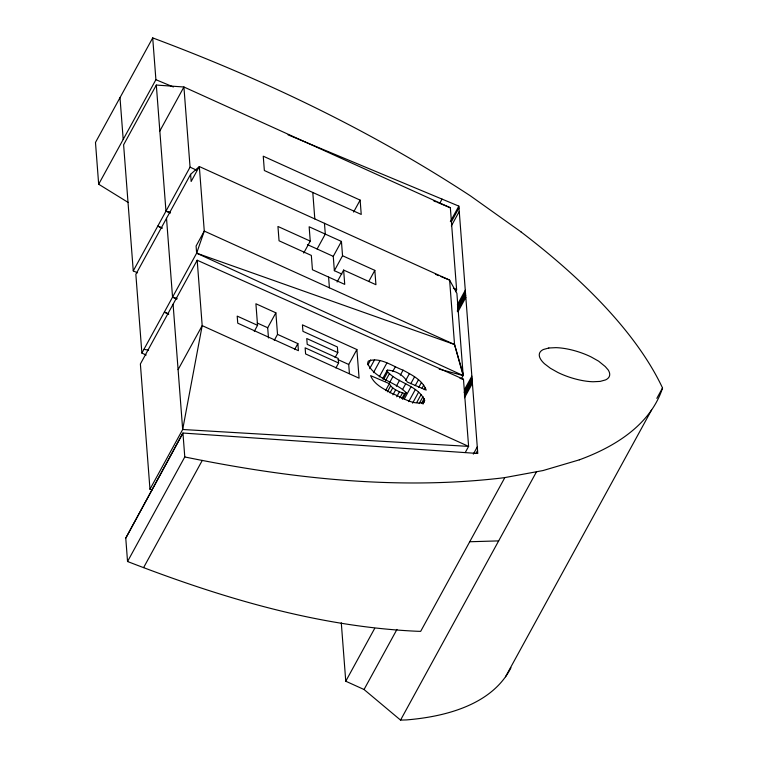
<?xml version="1.0" encoding="UTF-8"?>
<svg xmlns="http://www.w3.org/2000/svg" width="758" height="758" viewBox="0 0 758 758"><rect width="100%" height="100%" fill="white"/><g stroke="black" fill="none" stroke-linecap="round" stroke-linejoin="round"><path stroke-width="1.14" d="M423.002 404.099L424.651 400.29C417.781 384.998 396.908 383.112 386.893 370.956L387.385 370.112C395.051 370.491 403.749 374.888 407.264 382.032L426.214 390.114C422.49 380.061 411.897 374.964 403.066 370.169C392.274 366.209 380.033 356.601 368.265 361.14L367.602 363.395C374.49 379 395.079 381.416 406.25 392.72L402.612 399.362M146.19 355.038L141.879 353.086L196.644 253.172L204.272 231.076L199.326 166.542L449.608 280.09L456.894 293.346L463.053 373.846L463.138 375.561L461.451 378.63M439.829 203.267L442.009 199.098M520.964 231.834L470.348 195.82C371.202 130.802 263.642 79.344 152.709 37.9L95.48 142.447L98.673 184.232L128.102 202.405M98.673 184.232L155.902 79.694L152.709 37.9M455.492 291.707L456.61 289.66L450.347 207.768L183.919 86.999L156.319 85.057L123.611 144.797L133.256 270.89L137.568 272.842M159.834 131.001L183.919 86.999L190.059 167.158L133.256 270.89M190.609 174.312L191.149 181.475L199.326 166.542L190.609 174.312L135.853 274.32L141.879 353.086M465.251 452.535L468.605 446.396L463.47 379.265L197.184 260.231L140.382 363.973L149.97 489.232L152.273 489.763M178.092 369.629L202.187 325.627L197.184 260.231M149.97 489.232L182.678 429.492L202.187 325.627L468.605 446.396L182.678 429.492L173.089 304.242M579.349 459.841L543.012 470.557L504.847 477.587L420.662 631.367L417.336 631.272C317.346 626.771 220.332 597.437 127.543 561.507L125.762 538.142L182.934 433.036L477.777 453.483L458.846 206.119L288.04 134.839M127.543 561.507L184.781 456.96L182.991 433.604M254.29 331.312L257.559 325.334L255.91 303.769L275.865 312.817L277.523 334.382L274.254 340.361M303.702 253.049L310.249 241.101L309.15 226.784L341.441 241.423L342.54 255.74L334.363 270.682L341.896 274.093M268.474 337.964L267.697 327.75L275.865 312.817M307.435 244.626L317.119 248.994L325.296 234.051L324.471 223.316M143.603 567.609L202.291 460.4M353.598 212.06L360.135 200.112L263.253 156.195L264.353 170.522L361.234 214.429L360.135 200.112M334.363 270.682L333.264 256.356L341.441 241.423M294.606 349.58L297.875 343.611L277.523 334.382M337.092 282.014L343.639 270.066L375.93 284.705L374.831 270.379L342.54 255.74M368.833 281.332L374.831 270.379M335.093 357.587L337.812 352.612L337.386 346.965L302.935 331.341L302.433 324.86L356.885 349.542L359.084 378.185L305.597 353.939L305.133 347.827L338.608 362.997L335.889 367.981M349.419 373.637L348.718 364.475L356.885 349.542M367.924 364.854L370.653 359.87M369.705 368.653L374.613 359.699M450.356 221.62L458.846 206.119M451.626 221.345L458.978 207.91M451.361 225.912L459.253 211.491M373.448 372.652L379.985 360.704M379.256 376.897L386.893 362.959M382.534 378.915L387.385 370.112M383.709 379.227L387.528 372.254M385.434 380.914L389.252 373.94M392.72 371.524L395.449 366.55M389.697 382.43L392.976 376.451M385.538 390.635L389.356 383.662L370.577 375.627C374.253 384.694 383.974 389.034 392.009 393.459C402.034 397.069 413.176 405.833 424.092 402.11M387.376 391.839L390.645 385.86L389.356 383.662M390 392.881L392.72 387.906L390.645 385.86M400.338 375.153L403.066 370.169M396.33 386.21L399.599 380.232M392.909 394.842L395.629 389.858L392.72 387.906M396.69 396.766L399.419 391.791L404.611 393.516L406.25 392.72M405.625 380.544L409.443 373.571M402.479 389.678L405.748 383.709M399.731 397.988L402.46 393.014M401.882 398.49L404.611 393.516M410.77 383.719L414.579 376.754M404.421 398.803L410.959 386.855M457.387 304.678L465.279 290.248M457.519 306.469L465.421 292.038M415.213 385.68L418.482 379.711M457.728 308.127L465.554 293.829M457.235 311.074L465.696 295.62M408.704 401.636L415.242 389.688M457.936 311.832L465.829 297.411M418.7 387.471L421.429 382.487M412.589 403.152L418.587 392.199M422.064 388.143L423.694 385.149M416.786 402.441L421.145 394.482M424.196 389.688L425.285 387.689M419.193 403.55L423.002 396.586M421.448 403.502L424.177 398.519M423.011 403.275L424.651 400.29M464.521 389.565L471.855 376.167M464.095 392.388L471.997 377.958M464.303 394.056L472.13 379.749M464.37 395.96L472.272 381.539M464.512 397.751L472.405 383.33M510.958 667.722A599.777 204.148 28.7 0 1 406.487 719.92L400.546 720.1L364.048 689.515L345.762 681.224L374.689 628.391M473.324 454.118L477.275 446.907M475.872 453.549L477.549 450.489M364.048 689.515L396.946 629.434M400.546 720.1L536.512 471.751M656.835 398.348L662.52 387.963A703.528 260.904 18.1 0 0 520.907 231.834M505.52 676.761L651.624 409.889M182.934 433.036L125.762 538.142M504.847 477.587L501.218 478.071C395.515 490.369 288.542 478.165 184.781 456.96M469.714 541.752L498.66 540.89M143.925 349.353L148.559 350.149M460.04 378.384L463.47 379.265M156.319 85.057L165.964 211.16L170.522 212.392M454.336 289.044L456.61 289.66L453.398 288.182M166.514 218.313L172.549 297.174L177.107 298.406M439.204 369.108L463.138 375.561L454.544 344.53L449.608 280.09L440.872 276.518M454.544 344.53L204.272 231.076L196.095 246.018L196.644 253.172L454.544 344.53L463.053 373.846M435.405 274.292L438.683 275.628M155.902 79.694L173.374 86.98M433.633 200.794L436.343 201.931M437.423 202.377L450.347 207.768M310.249 241.101L277.949 226.471L279.048 240.788L311.339 255.427L312.438 269.744L344.729 284.383L343.639 270.066M162.098 228.044L157.787 226.092L162.079 228.063M337.812 352.612L306.753 338.532L307.208 344.369L338.267 358.449L338.608 362.997M257.189 322.993L267.697 327.75M338.04 359.633L348.718 364.475M257.559 325.334L237.207 316.114L237.747 323.183L298.415 350.679L297.875 343.611M317.119 248.994L333.264 256.356M196.644 253.172L463.138 375.561M172.549 297.174L176.851 299.154M190.059 167.158L196.474 170.105M165.964 211.16L170.266 213.131M395.629 389.858L399.419 391.791M328.584 277.068L329.408 287.803M312.789 192.475L314.816 218.939M341.289 622.811L345.762 681.224M120.001 97.64L123.203 139.425M662.558 387.982A594.281 220.388 18.1 0 1 579.32 459.822M548.811 347.998L543.439 349.485A35.74 13.256 18.1 0 0 544.538 363.802L550.365 368.246L557.831 372.453A37.275 13.824 18.1 0 0 593.04 381.757L600.156 381.407L605.528 379.919A35.73 13.246 18.1 0 0 608.219 369.989L605.282 366.588L598.612 361.159L591.145 356.952A37.275 13.824 18.1 0 0 555.927 347.647L548.811 347.998M168.674 314.049L164.372 312.097L168.664 314.068"/></g></svg>
